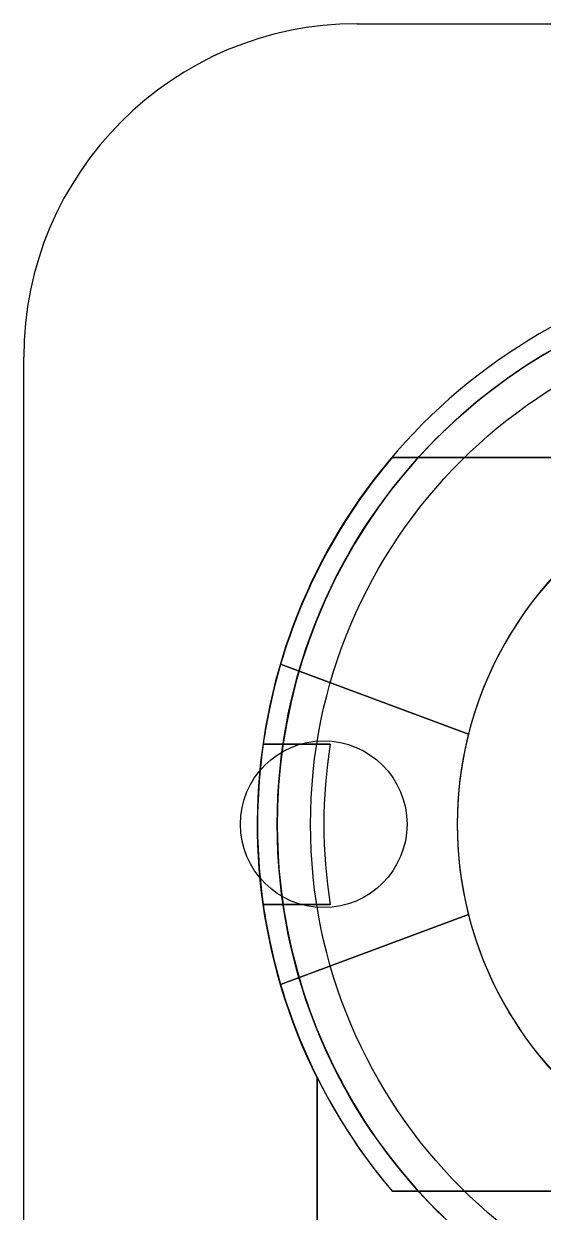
# Model space of a CAD drawing. Header units: millimetres. Extents: x -107 to 32, y -62 to 1.
# Drawn here: x -106.68 to -98.89, y -16.46 to 1.36 of the extents above; entities that cross this region are included whole.
import ezdxf

# ---------------------------------------------------------------- set-up
doc = ezdxf.new("R2010")
doc.units = ezdxf.units.MM
doc.layers.add('Pad', color=7, linetype='CONTINUOUS')
doc.layers.add('Part__Feature004', color=7, linetype='CONTINUOUS')

msp = doc.modelspace()

# ---------------------------------------------------------------- linework, layer by layer
at = {"layer": 'Pad'}
for p, q in [((-101.682, 1.36167), (-101.682, 1.36167, 2)), ((-101.682, 1.36167), (-101.682, 1.36167, 2)), ((-101.682, 1.36167), (27.4093, 1.36167)), ((-101.682, 1.36167, 2), (27.4093, 1.36167, 2)), ((-101.682, 1.36167), (27.4093, 1.36167)), ((-101.682, 1.36167, 2), (27.4093, 1.36167, 2)), ((-106.682, -3.63833), (-106.682, -3.63833, 2)), ((-106.682, -56.7617), (-106.682, -3.63833)), ((-106.682, -56.7617, 2), (-106.682, -3.63833, 2)), ((-106.682, -3.63833), (-106.682, -3.63833, 2)), ((-106.682, -56.7617), (-106.682, -3.63833)), ((-106.682, -56.7617, 2), (-106.682, -3.63833, 2)), ((-100.932, -10.6383), (-100.932, -10.6383, 2)), ((-100.932, -10.6383), (-100.932, -10.6383, 2))]:
    msp.add_line(p, q, dxfattribs=at)
msp.add_circle((-102.182, -10.6383), 1.25, dxfattribs=at)
msp.add_circle((-102.182, -10.6383), 1.25, dxfattribs=at)
msp.add_circle((-102.182, -10.6383), 1.25, dxfattribs=at)
msp.add_circle((-102.182, -10.6383), 1.25, dxfattribs=at)
for centre in [(-101.682, -3.63833), (-101.682, -3.63833, 2), (-101.682, -3.63833), (-101.682, -3.63833, 2)]:
    msp.add_arc(centre, 5, 90, 180, dxfattribs=at)
at = {"layer": 'Part__Feature004'}
for p, q in [((-97.18, -5.14, -3.75), (-101.154, -5.14, -3.75)), ((-101.154, -5.14, -4.75), (-101.154, -5.14, -3.75)), ((-101.154, -5.14, -4.75), (-88.2058, -5.14, -4.75)), ((-101.154, -5.14, -4.75), (-101.154, -5.14, -3.75)), ((-97.18, -5.14, -3.75), (-101.154, -5.14, -3.75)), ((-101.154, -5.14, -4.75), (-88.2058, -5.14, -4.75)), ((-102.829, -8.24, -3.75), (-100.012, -9.29, -3.75)), ((-102.829, -8.24, -3.75), (-102.829, -8.24, -2.75)), ((-100.012, -9.29, -2.75), (-102.829, -8.24, -2.75)), ((-100.012, -9.29, -2.75), (-102.829, -8.24, -2.75)), ((-102.829, -8.24, -3.75), (-100.012, -9.29, -3.75)), ((-102.829, -8.24, -3.75), (-102.829, -8.24, -2.75)), ((-103.09, -9.44, -2.75), (-102.083, -9.44, -2.75)), ((-103.09, -9.44, -2.75), (-103.09, -9.44, -0.25)), ((-102.083, -9.44, -0.25), (-103.09, -9.44, -0.25)), ((-102.083, -9.44, -0.25), (-103.09, -9.44, -0.25)), ((-103.09, -9.44, -2.75), (-102.083, -9.44, -2.75)), ((-103.09, -9.44, -2.75), (-103.09, -9.44, -0.25)), ((-102.083, -9.44, -2.75), (-102.083, -9.44, -0.25)), ((-102.083, -9.44, -2.75), (-102.083, -9.44, -0.25)), ((-100.012, -9.29, -3.75), (-100.012, -9.29, -2.75)), ((-100.012, -9.29, -3.75), (-100.012, -9.29, -2.75)), ((-102.083, -11.84, -2.75), (-103.09, -11.84, -2.75)), ((-103.09, -11.84, -0.25), (-102.083, -11.84, -0.25)), ((-103.09, -11.84, -2.75), (-103.09, -11.84, -0.25)), ((-103.09, -11.84, -0.25), (-102.083, -11.84, -0.25)), ((-102.083, -11.84, -2.75), (-103.09, -11.84, -2.75)), ((-103.09, -11.84, -2.75), (-103.09, -11.84, -0.25)), ((-102.083, -11.84, -2.75), (-102.083, -11.84, -0.25)), ((-102.083, -11.84, -2.75), (-102.083, -11.84, -0.25)), ((-100.012, -11.99, -3.75), (-102.829, -13.04, -3.75)), ((-102.829, -13.04, -2.75), (-100.012, -11.99, -2.75)), ((-102.829, -13.04, -2.75), (-100.012, -11.99, -2.75)), ((-100.012, -11.99, -3.75), (-102.829, -13.04, -3.75)), ((-100.012, -11.99, -2.75), (-100.012, -11.99, -3.75)), ((-100.012, -11.99, -2.75), (-100.012, -11.99, -3.75)), ((-102.829, -13.04, -3.75), (-102.829, -13.04, -2.75)), ((-102.829, -13.04, -3.75), (-102.829, -13.04, -2.75)), ((-102.28, -22.14, -6), (-102.28, -14.4466, -6)), ((-102.28, -22.14, -6), (-102.28, -14.4466, -6)), ((-102.28, -14.4466, -4.75), (-102.28, -22.14, -4.75)), ((-102.28, -14.4466, -6), (-102.28, -14.4466, -4.75)), ((-102.28, -14.4466, -6), (-102.28, -14.4466, -4.75)), ((-102.28, -14.4466, -4.75), (-102.28, -22.14, -4.75)), ((-101.154, -16.14, -3.75), (-97.18, -16.14, -3.75)), ((-88.2058, -16.14, -4.75), (-101.154, -16.14, -4.75)), ((-101.154, -16.14, -3.75), (-97.18, -16.14, -3.75)), ((-101.154, -16.14, -4.75), (-101.154, -16.14, -3.75)), ((-101.154, -16.14, -4.75), (-101.154, -16.14, -3.75)), ((-88.2058, -16.14, -4.75), (-101.154, -16.14, -4.75))]:
    msp.add_line(p, q, dxfattribs=at)
for radius in [8.2, 8.2, 7.7, 7.7]:
    msp.add_circle((-94.68, -10.64), radius, dxfattribs=at)
for centre, radius, start, end in [((-94.68, -10.64, -6), 8.5, -26.6047, -153.395), ((-94.68, -10.64, -6), 8.5, -26.6047, -153.395), ((-94.68, -10.64, -4.75), 8.5, -26.6047, -153.395), ((-94.68, -10.64, -4.75), 8.5, -26.6047, -153.395), ((-94.68, -10.64, -6), 8.2, -50.6433, -129.357), ((-94.68, -10.64, -6), 8.2, -50.6433, -129.357), ((-94.68, -10.64, -4.75), 8.495, 139.651, -139.651), ((-94.68, -10.64, -4.75), 8.495, 139.651, -139.651), ((-94.68, -10.64, -3.75), 8.495, 139.651, 163.589), ((-94.68, -10.64, -3.75), 8.495, 139.651, 163.589), ((-94.68, -10.64, -2.5), 5.5, 117.036, -117.036), ((-94.68, -10.64, -2.5), 5.5, 117.036, -117.036), ((-94.68, -10.64, -3.75), 5.5, 117.036, 165.791), ((-94.68, -10.64, -3.75), 5.5, 117.036, 165.791), ((-94.68, -10.64, -2.75), 8.495, 163.589, 171.879), ((-94.68, -10.64, -2.75), 8.495, 163.589, 171.879), ((-94.68, -10.64, -0.25), 8.495, 171.879, -171.879), ((-94.68, -10.64, -0.25), 8.495, 171.879, -171.879), ((-94.68, -10.64, -0.25), 7.5, 170.793, -170.793), ((-94.68, -10.64, -2.75), 7.5, 170.793, -170.793), ((-94.68, -10.64, -0.25), 7.5, 170.793, -170.793), ((-94.68, -10.64, -2.75), 7.5, 170.793, -170.793), ((-94.68, -10.64, -2.75), 5.5, 165.791, -165.791), ((-94.68, -10.64, -2.75), 5.5, 165.791, -165.791), ((-94.68, -10.64, -2.75), 8.495, -171.879, -163.589), ((-94.68, -10.64, -2.75), 8.495, -171.879, -163.589), ((-94.68, -10.64, -3.75), 5.5, -165.791, -117.036), ((-94.68, -10.64, -3.75), 5.5, -165.791, -117.036), ((-94.68, -10.64, -3.75), 8.495, -163.589, -139.651), ((-94.68, -10.64, -3.75), 8.495, -163.589, -139.651)]:
    msp.add_arc(centre, radius, start, end, dxfattribs=at)

doc.saveas('drawing.dxf')
